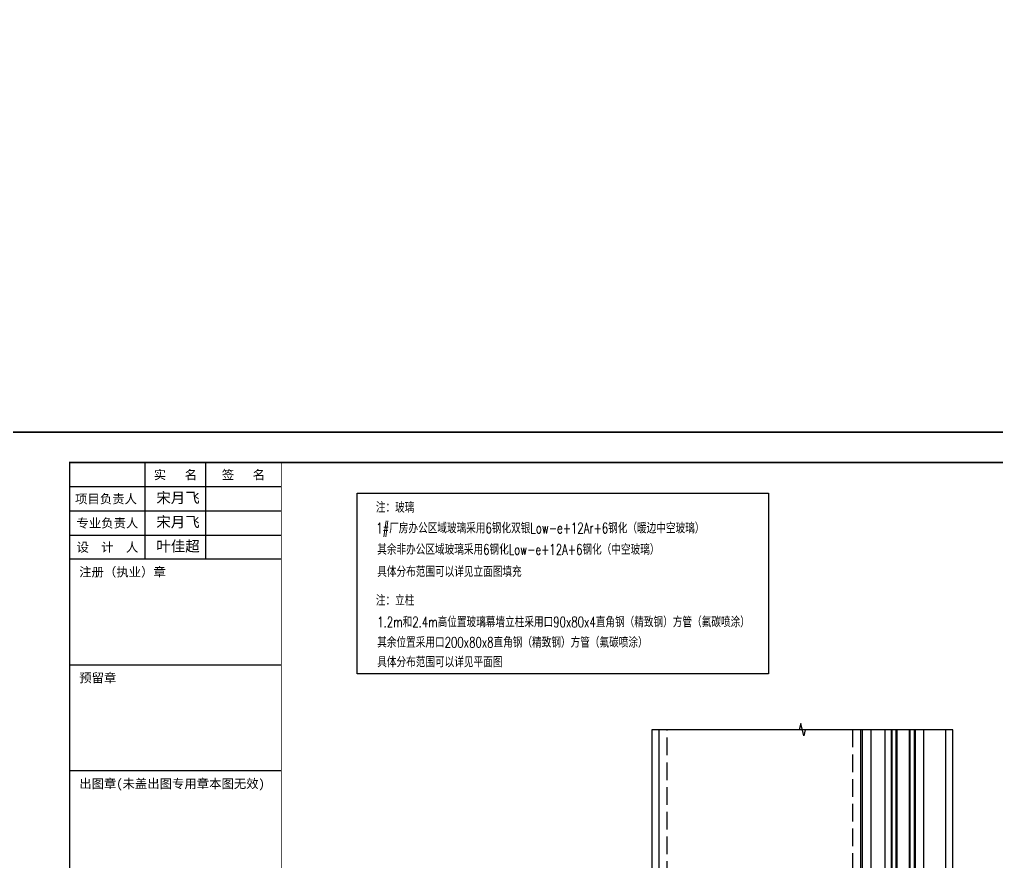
# Model space of a CAD drawing. Extents: x -160106 to 966792, y -663931 to 1550022.
# Drawn here: x -88229 to -87260, y -85991 to -85156 of the extents above; entities that cross this region are included whole.
import ezdxf
from ezdxf.enums import TextEntityAlignment as Align
from ezdxf.xclip import XClip

# ---------------------------------------------------------------- set-up
doc = ezdxf.new("R2010")
doc.units = 0
doc.linetypes.add('ZN-DASH', pattern=[0.35, 0.25, -0.1])
for name, color, linetype in [('!ZN1-填充-8', 8, 'Continuous'), ('!ZN1-文字-7', 7, 'Continuous'), ('!ZN3-玻璃幕墙-4', 4, 'Continuous'), ('!ZN4-辅助材料-1', 1, 'Continuous'), ('!ZN5-钢材投影-40', 40, 'Continuous'), ('!ZN5-铝材投影-112', 112, 'Continuous'), ('!ZN6-虚线-8', 8, 'ZN-DASH'), ('0-cxFrame', 155, 'Continuous'), ('20剖面图$0$AS-COLN', 6, 'Continuous'), ('20剖面图$0$PUB_HATCH', 8, 'Continuous'), ('3符号', 173, 'Continuous'), ('DIM', 173, 'Continuous'), ('qianming', 155, 'Continuous')]:
    doc.layers.add(name, color=color, linetype=linetype)
doc.layers.add('0-cxText', color=131, linetype='Continuous', lineweight=25)
doc.styles.add('cx_biaoti', font='')
doc.styles.add('cx_tuming', font='simhei.ttf')
doc.styles.add('cx_tuqian1', font='')
doc.styles.add('ZNTextStyle', font='ROMANS.shx', dxfattribs={"width": 0.7, "bigfont": 'CHINESE.shx'})
doc.styles.add('图框宋体', font='', dxfattribs={"width": 0.75})
doc.styles.add('黑体', font='simhei.ttf', dxfattribs={"height": 12})
doc.styles.get('cx_biaoti').set_extended_font_data('SimSun')
doc.styles.get('cx_tuqian1').set_extended_font_data('SimSun')
doc.styles.get('图框宋体').set_extended_font_data('SimSun')
pattern_1 = [(45, (6, 0), (-1.12253, 1.12253), []), (135, (6, 0), (-1.12253, -1.12253), [])]
pattern_2 = [(0, (6, 0), (0.79375, 1.5875), [0, -1.5875])]

# ---------------------------------------------------------------- blocks, each defined once
blk = doc.blocks.new('*U1000')
at = {"layer": '!ZN1-填充-8'}
h = blk.add_hatch(dxfattribs=at)
h.set_pattern_fill('ANSI37', color=256, scale=0.5, style=0)
h.set_pattern_definition(pattern_1)
h.paths.add_polyline_path([(0, 5), (0, 19), (1, 18), (14, 18), (14, 17.75), (12, 15.75), (12, 8.25), (14, 6.25), (14, 6), (1, 6)])
h = blk.add_hatch(dxfattribs=at)
h.set_pattern_fill('DOTS', color=8, style=0)
h.set_pattern_definition(pattern_2)
h.paths.add_polyline_path([(13, 15.34), (13, 8.66), (14.41, 7.25), (17.8, 7.25), (17.8, 16.75), (14.41, 16.75)])
for points in [[(18.75, 18), (14, 18), (14, 17.75), (18.75, 17.75)], [(18.75, 6.25), (14, 6.25), (14, 6), (18.75, 6)]]:
    blk.add_hatch(color=256, dxfattribs=at).paths.add_polyline_path(points)
for p, q in [((0, 23), (673.04, 23)), ((0, 19), (673.04, 19)), ((0, 5), (673.04, 5)), ((0, 1), (673.04, 1))]:
    blk.add_line(p, q, dxfattribs=at)
at = {"layer": '!ZN3-玻璃幕墙-4'}
for points in [[(673.04, 24), (1, 24), (0, 23), (0, 19), (1, 18), (673.04, 18)], [(673.04, 6), (1, 6), (0, 5), (0, 1), (1, 0), (673.04, 0)]]:
    blk.add_lwpolyline(points, dxfattribs=at)
at = {"layer": '!ZN4-辅助材料-1'}
for points in [[(0, 5), (0, 19), (1, 18), (14, 18), (14, 17.75), (12, 15.75), (12, 8.25), (12, 8.25), (14, 6.25), (14, 6), (1, 6), (0, 5)], [(12, 15.75), (12, 8.25), (14, 6.25), (19, 6.25), (19, 17.75), (14, 17.75)], [(13, 15.34), (13, 8.66), (14.41, 7.25), (17.8, 7.25), (17.8, 16.75), (14.41, 16.75)], [(18.75, 18), (14, 18), (14, 17.75), (18.75, 17.75)], [(18.75, 6.25), (14, 6.25), (14, 6), (18.75, 6)]]:
    blk.add_lwpolyline(points, close=True, dxfattribs=at)
blk.add_lwpolyline([(18.4, 17.75), (18.4, 17.65), (14.04, 17.65), (12.1, 15.71), (12.1, 8.29), (14.04, 6.35), (18.4, 6.35), (18.4, 6.25), (18.4, 6.35)], dxfattribs=at)
at = {"layer": 'Defpoints', "color": 250}
for p in [(0, 24), (0, 18), (0, 6), (0, 0), (12, 6)]:
    blk.add_point(p, dxfattribs=at)
blk = doc.blocks.new('*U2367')
at = {"layer": '!ZN1-填充-8'}
h = blk.add_hatch(dxfattribs=at)
h.set_pattern_fill('ANSI37', color=256, scale=0.5, style=0)
h.set_pattern_definition(pattern_1)
h.paths.add_polyline_path([(0, 5), (0, 19), (1, 18), (14, 18), (14, 17.75), (12, 15.75), (12, 8.25), (14, 6.25), (14, 6), (1, 6)])
h = blk.add_hatch(dxfattribs=at)
h.set_pattern_fill('DOTS', color=8, style=0)
h.set_pattern_definition(pattern_2)
h.paths.add_polyline_path([(13, 15.34), (13, 8.66), (14.41, 7.25), (17.8, 7.25), (17.8, 16.75), (14.41, 16.75)])
for points in [[(18.75, 18), (14, 18), (14, 17.75), (18.75, 17.75)], [(18.75, 6.25), (14, 6.25), (14, 6), (18.75, 6)]]:
    blk.add_hatch(color=256, dxfattribs=at).paths.add_polyline_path(points)
for p, q in [((0, 23), (310.96, 23)), ((0, 19), (310.96, 19)), ((0, 5), (310.96, 5)), ((0, 1), (310.96, 1))]:
    blk.add_line(p, q, dxfattribs=at)
at = {"layer": '!ZN3-玻璃幕墙-4'}
for points in [[(310.96, 24), (1, 24), (0, 23), (0, 19), (1, 18), (310.96, 18)], [(310.96, 6), (1, 6), (0, 5), (0, 1), (1, 0), (310.96, 0)]]:
    blk.add_lwpolyline(points, dxfattribs=at)
at = {"layer": '!ZN4-辅助材料-1'}
for points in [[(0, 5), (0, 19), (1, 18), (14, 18), (14, 17.75), (12, 15.75), (12, 8.25), (12, 8.25), (14, 6.25), (14, 6), (1, 6), (0, 5)], [(12, 15.75), (12, 8.25), (14, 6.25), (19, 6.25), (19, 17.75), (14, 17.75)], [(13, 15.34), (13, 8.66), (14.41, 7.25), (17.8, 7.25), (17.8, 16.75), (14.41, 16.75)], [(18.75, 18), (14, 18), (14, 17.75), (18.75, 17.75)], [(18.75, 6.25), (14, 6.25), (14, 6), (18.75, 6)]]:
    blk.add_lwpolyline(points, close=True, dxfattribs=at)
blk.add_lwpolyline([(18.4, 17.75), (18.4, 17.65), (14.04, 17.65), (12.1, 15.71), (12.1, 8.29), (14.04, 6.35), (18.4, 6.35), (18.4, 6.25), (18.4, 6.35)], dxfattribs=at)
at = {"layer": 'Defpoints', "color": 250}
for p in [(0, 24), (0, 18), (0, 6), (0, 0), (12, 6)]:
    blk.add_point(p, dxfattribs=at)
blk = doc.blocks.new('20250825140909')
at = {"layer": '!ZN5-钢材投影-40', "ltscale": 0.3}
for p, q in [((-2454.46, 4318.96), (-2454.46, 3318.96)), ((-2254.46, 4318.96), (-2254.46, 3318.96)), ((-2454.46, 3318.96), (-2454.46, 2681.04)), ((-2254.46, 3318.96), (-2254.46, 2681.04))]:
    blk.add_line(p, q, dxfattribs=at)
at = {"layer": '!ZN5-铝材投影-112'}
for p, q in [((-2192.06, 4318.96), (-2192.06, 3318.96)), ((-2170.06, 4318.96), (-2170.06, 3318.96)), ((-2252.46, 3960), (-2252.46, 3318.96)), ((-2243.96, 3960), (-2243.96, 3318.96)), ((-2230.06, 3960), (-2230.06, 3318.96)), ((-2252.46, 3040), (-2252.46, 3318.96)), ((-2243.96, 3040), (-2243.96, 3318.96)), ((-2230.06, 3040), (-2230.06, 3318.96)), ((-2192.06, 3318.96), (-2192.06, 2681.04)), ((-2170.06, 3318.96), (-2170.06, 2681.04))]:
    blk.add_line(p, q, dxfattribs=at)
at = {"layer": '!ZN6-虚线-8', "color": 8, "linetype": 'ZN-DASH', "ltscale": 70}
for p, q in [((-2446.46, 3318.96), (-2446.46, 4318.96)), ((-2262.46, 4318.96), (-2262.46, 3318.96)), ((-2446.46, 2681.04), (-2446.46, 3318.96)), ((-2262.46, 3318.96), (-2262.46, 2681.04))]:
    blk.add_line(p, q, dxfattribs=at)
at = {"layer": '!ZN3-玻璃幕墙-4', "xscale": -1.000000000000007, "rotation": 90}
blk.add_blockref('*U1000', (-2200.06, 3992), dxfattribs=at)
at = {"layer": '!ZN3-玻璃幕墙-4', "rotation": 90}
blk.add_blockref('*U2367', (-2200.06, 3008), dxfattribs=at)
blk = doc.blocks.new('zjcx_lan_xinxi(Dragon)')
for p, q in [((7000, -3200), (0, -3200)), ((7000, -6700), (0, -6700)), ((7000, -10200), (0, -10200)), ((7000, -13700), (0, -13700)), ((7000, -17200), (0, -17200))]:
    blk.add_line(p, q)
at = {"const_width": 25}
blk.add_lwpolyline([(0, -20700), (7000, -20700), (7000, 0), (0, 0)], close=True, dxfattribs=at)
for points in [[(2500, -3200), (2500, 0)], [(4500, -3200), (4500, 0)], [(0, -800), (7000, -800)], [(0, -1600), (7000, -1600)], [(0, -2400), (7000, -2400)]]:
    blk.add_lwpolyline(points)
for points in [[(7000, -3200), (7000, 0)], [(0, -3200), (7000, -3200)], [(0, -20700), (7000, -20700), (7000, -3200)], [(0, -20700), (7000, -20700)]]:
    blk.add_lwpolyline(points, dxfattribs=at)
at = {"style": '图框宋体'}
for s, p in [('实   名', (3500, -400)), ('签   名', (5750, -400)), ('项目负责人', (1204, -1200)), ('专业负责人', (1250, -2000)), ('设  计  人', (1250, -2800))]:
    blk.add_text(s, height=300, dxfattribs=at).set_placement(p, align=Align.MIDDLE)
for s, p in [('注册（执业）章', (318, -3771)), ('预留章', (318, -7271)), ('出图章(未盖出图专用章本图无效)', (318, -10771)), ('审图章', (318, -14271)), ('竣工章', (318, -17771))]:
    blk.add_text(s, height=300, dxfattribs=at).set_placement(p)
blk = doc.blocks.new('T-信息(Dragon)')
at = {"layer": '0-cxFrame'}
blk.add_blockref('zjcx_lan_xinxi(Dragon)', (0, 0), dxfattribs=at)
at = {"layer": 'qianming', "color": 3, "style": 'cx_biaoti'}
for s, p in [('宋月飞', (3585, -1168)), ('宋月飞', (3585, -1968)), ('叶佳超', (3585, -2768))]:
    blk.add_text(s, height=350, dxfattribs=at).set_placement(p, align=Align.MIDDLE_CENTER)
blk = doc.blocks.new('TK22.A2 L(Dragon)')
at = {"layer": '0-cxFrame', "color": 7, "const_width": 0.5}
blk.add_lwpolyline([(0, 0), (-594, 0), (-594, 420), (0, 420)], close=True, dxfattribs=at)
at = {"layer": '0-cxFrame', "const_width": 0.5}
blk.add_lwpolyline([(-80, 10), (-574, 10), (-574, 410), (-80, 410)], close=True, dxfattribs=at)
at = {"layer": '0-cxFrame', "xscale": 0.01, "yscale": 0.01, "zscale": 0.01}
blk.add_blockref('T-信息(Dragon)', (-574, 410), dxfattribs=at)
at = {"style": '黑体', "flags": 4}
blk.add_attdef('图幅', text='', height=3.3, dxfattribs=at).set_placement((-40, 3), align=Align.RIGHT)
at = {"layer": '0-cxText', "flags": 4}
for tag, height, style, p in [('建设单位', 3.5, 'cx_tuming', (-45, 240)), ('项目名称', 3.5, 'cx_tuming', (-45, 210)), ('子项名称', 3.5, 'cx_tuming', (-45, 180)), ('工程编号', 3.3, 'cx_tuqian1', (-35, 165)), ('图名1', 3.5, 'cx_tuming', (-45, 87)), ('图名2', 3.5, 'cx_tuming', (-45, 79)), ('图名3', 3.5, 'cx_tuming', (-45, 71)), ('出图日期', 3.3, 'cx_tuqian1', (-39, 60)), ('专业', 3.3, 'cx_tuqian1', (-55, 52)), ('图号', 3.3, 'cx_tuqian1', (-55, 44)), ('版次', 3.3, 'cx_tuqian1', (-20, 44))]:
    blk.add_attdef(tag, text='', height=height, dxfattribs=dict(at, style=style)).set_placement(p, align=Align.MIDDLE)
at = {"layer": 'Defpoints', "color": 6, "flags": 4}
for tag, height, style, p in [('tufu', 3.3, '黑体', (-12, 12)), ('dwfname', 4, 'cx_tuqian1', (-80, 3))]:
    blk.add_attdef(tag, text='', height=height, dxfattribs=dict(at, style=style)).set_placement(p, align=Align.RIGHT)
blk = doc.blocks.new('20250827083905')
at = {"layer": 'DIM', "ltscale": 30}
blk.add_lwpolyline([(19.07, 97.71), (427.25, 97.71), (427.25, -81.45), (19.07, -81.45)], close=True, dxfattribs=at)
at = {"layer": '!ZN1-文字-7', "color": 1, "ltscale": 20, "style": 'ZNTextStyle', "width": 0.7}
for s, p in [('注：玻璃', (37.76, 83.69)), ('1#厂房办公区域玻璃采用6钢化双银Low-e+12Ar+6钢化（暖边中空玻璃）', (38.1, 63.19)), ('其余非办公区域玻璃采用6钢化Low-e+12A+6钢化（中空玻璃）', (39.15, 42)), ('具体分布范围可以详见立面图填充', (39.15, 19.97))]:
    blk.add_text(s, height=10.5, dxfattribs=at).set_placement(p, align=Align.MIDDLE_LEFT)
at = {"layer": '!ZN1-文字-7', "color": 2, "ltscale": 20, "style": 'ZNTextStyle', "width": 0.7}
for s, p in [('注：立柱', (37.76, -8.57)), ('1.2m和2.4m高位置玻璃幕墙立柱采用口90x80x4直角钢（精致钢）方管（氟碳喷涂）', (39.15, -29.95)), ('其余位置采用口200x80x8直角钢（精致钢）方管（氟碳喷涂）', (39.15, -50.15)), ('具体分布范围可以详见平面图', (39.15, -69.63))]:
    blk.add_text(s, height=10.5, dxfattribs=at).set_placement(p, align=Align.MIDDLE_LEFT)
blk = doc.blocks.new('20250828132035')
at = {"layer": '20剖面图$0$PUB_HATCH'}
h = blk.add_hatch(dxfattribs=at)
h.set_pattern_fill('钢筋混凝土', color=256, scale=30, style=0)
h.set_pattern_definition([(45, (1654310.4, -568207.45), (-53.0330086, 53.0330086), []), (50, (1654310.4, -568207.45), (215.178055, -18.82564), [22.5, -247.5]), (355, (1654310.4, -568207.45), (-41.6254, 225.65764), [18, -198]), (100.4514, (1654328.33, -568209.02), (173.552815, 206.831863), [19.122057, -210.342634]), (46.1842, (1654310.4, -568147.45), (320.172315, -49.655704), [33.75, -371.25]), (96.6356, (1654337.08, -568151.6), (280.39881, 292.23536), [28.683086, -315.5139]), (351.1842, (1654310.4, -568147.45), (280.398584, 292.23558), [27, -297]), (21, (1654340.4, -568162.45), (179.072116, -120.785667), [22.5, -247.5]), (326, (1654340.4, -568162.45), (72.9946, 217.545014), [18, -198]), (71.4514, (1654355.32, -568172.52), (252.066789, 96.75915), [19.122057, -210.342634]), (37.5, (1654310.4, -568207.45), (3.6479566, 99.868156), [0, -195.6, 0, -201, 0, -198.75]), (7.5, (1654310.4, -568207.45), (78.920861, 118.3235136), [0, -114.6, 0, -191.1, 0, -75.75]), (327.5, (1654243.5, -568207.45), (160.146731, -6.7664615), [0, -75, 0, -234, 0, -310.5]), (317.5, (1654213.5, -568207.45), (174.955851, 30.031495), [0, -97.5, 0, -155.4, 0, -220.5])])
h.paths.add_polyline_path([(-2.66, 7370), (-2.66, 7490), (-10550, 7490), (-10550, 7370)])
at = {"layer": '20剖面图$0$AS-COLN'}
for p, q in [((-10550, 7490), (0, 7490)), ((-10550, 7370), (0, 7370))]:
    blk.add_line(p, q, dxfattribs=at)

msp = doc.modelspace()

# ---------------------------------------------------------------- block references
at = {"ltscale": 50}
ref = msp.add_blockref('20250828132035', (-78606.49, -92699.96), dxfattribs=at)
XClip(ref).set_block_clipping_path([(-212.7131614868, 6207.8567009832), (649.8650869959, 7813.8519071587)])
at = {"ltscale": 1000}
ref = msp.add_blockref('20250825140909', (-85140.18, -89179.25), dxfattribs=at)
XClip(ref).set_block_clipping_path([(-2461.6649542452, 2681.0439448896), (-2162.8632392265, 3318.9560553018)])
at = {"layer": 'DIM', "ltscale": 30}
msp.add_blockref('20250827083905', (-87913.31, -85723.5), dxfattribs=at)

# ---------------------------------------------------------------- next in the draw order: linework, layer by layer
at = {"layer": '3符号', "elevation": 0}
msp.add_lwpolyline([(-87303.05, -85860.3), (-87449.45, -85860.3), (-87450.95, -85866.3), (-87453.95, -85854.3), (-87455.45, -85860.3), (-87601.85, -85860.3)], dxfattribs=at)

# ---------------------------------------------------------------- next in the draw order: block references
at = {"layer": '0-cxFrame', "xscale": 3, "yscale": 3, "zscale": 3}
msp.add_blockref('TK22.A2 L(Dragon)', (-86457.4, -86825.19), dxfattribs=at)

doc.saveas('drawing.dxf')
